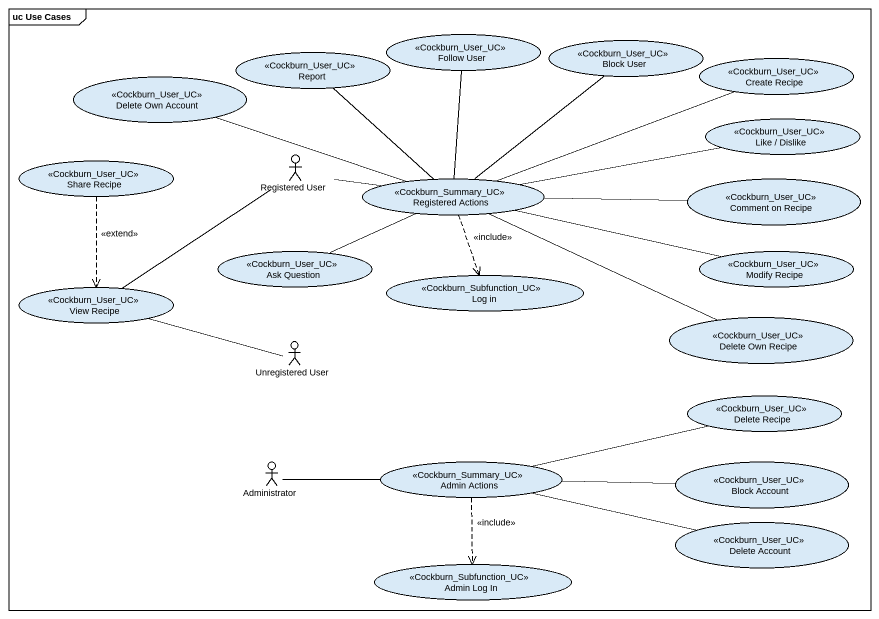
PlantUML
@startuml
mainframe uc Use Cases
usecase Report <<Cockburn_User_UC>>
usecase "Follow User" as Follow_User <<Cockburn_User_UC>>
usecase "Block User" as Block_User <<Cockburn_User_UC>>
usecase "Create Recipe" as Create_Recipe <<Cockburn_User_UC>>
usecase "Delete Own Account" as Delete_Own_Account <<Cockburn_User_UC>>
usecase "Like / Dislike" as Like_Dislike <<Cockburn_User_UC>>
usecase "Share Recipe" as Share_Recipe <<Cockburn_User_UC>>
actor "Registered User" as Registered_User
usecase "Registered Actions" as Registered_Actions <<Cockburn_Summary_UC>>
usecase "Comment on Recipe" as Comment_on_Recipe <<Cockburn_User_UC>>
usecase "Ask Question" as Ask_Question <<Cockburn_User_UC>>
usecase "Modify Recipe" as Modify_Recipe <<Cockburn_User_UC>>
usecase "View Recipe" as View_Recipe <<Cockburn_User_UC>>
usecase "Log in" as Log_in <<Cockburn_Subfunction_UC>>
usecase "Delete Own Recipe" as Delete_Own_Recipe <<Cockburn_User_UC>>
actor "Unregistered User" as Unregistered_User
usecase "Delete Recipe" as Delete_Recipe <<Cockburn_User_UC>>
actor Administrator
usecase "Admin Actions" as Admin_Actions <<Cockburn_Summary_UC>>
usecase "Block Account" as Block_Account <<Cockburn_User_UC>>
usecase "Delete Account" as Delete_Account <<Cockburn_User_UC>>
usecase "Admin Log In" as Admin_Log_In <<Cockburn_Subfunction_UC>>
Report -- Registered_Actions
Block_User -- Registered_Actions
Delete_Own_Account -right- Registered_Actions
Share_Recipe ..> View_Recipe : <<extend>>
Registered_User -- View_Recipe
Registered_Actions -up- Follow_User
Registered_Actions -right- Create_Recipe
Registered_Actions -right- Like_Dislike
Registered_Actions -left- Registered_User
Registered_Actions -right- Comment_on_Recipe
Registered_Actions -left- Ask_Question
Registered_Actions -right- Modify_Recipe
Registered_Actions ..> Log_in : <<include>>
Registered_Actions -right- Delete_Own_Recipe
Unregistered_User -left- View_Recipe
Admin_Actions -right- Delete_Recipe
Admin_Actions -left- Administrator
Admin_Actions -right- Block_Account
Admin_Actions -right- Delete_Account
Admin_Actions ..> Admin_Log_In : <<include>>
@enduml
